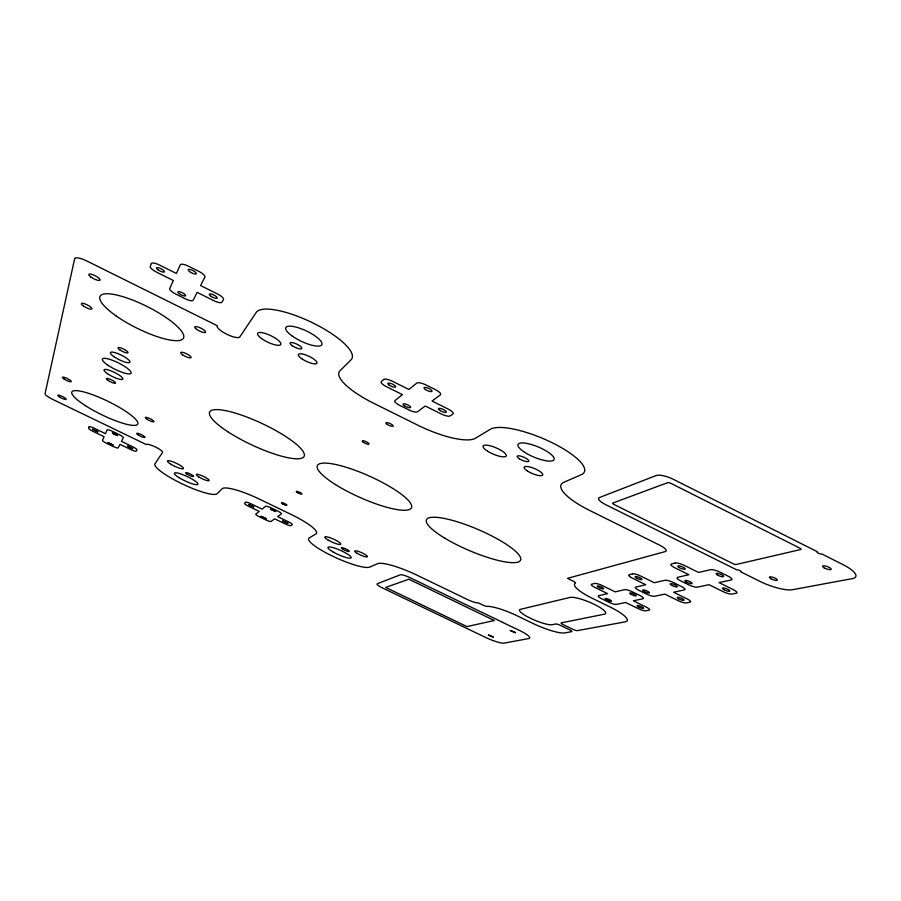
<?xml version="1.0" encoding="UTF-8"?>
<svg xmlns="http://www.w3.org/2000/svg" width="901" height="901" viewBox="0 0 901 901"><rect width="100%" height="100%" fill="white"/><g stroke="black" fill="none" stroke-linecap="round" stroke-linejoin="round"><path stroke-width="1.35" d="M488.398 635.036L493.376 637.12L488.421 635.002M502.634 622.4L519.258 630.306A17.074 3.131 22.9 0 1 528.819 638.539L504.166 643.111A16.297 2.861 23.1 0 1 485.188 637.244L382.52 587.959A8.143 1.453 23.8 0 1 377.192 583.78L400.314 574.804A8.616 1.622 23.6 0 1 410.09 577.687L502.657 622.354M261.211 516.374L266.324 518.706L261.211 516.374M270.525 509.178L275.796 511.588L270.548 509.144M510.326 630.509L515.518 632.682L510.326 630.509M282.835 521.037L288.027 523.368L282.88 520.981M92.544 429.304L97.826 431.849L92.544 429.304M74.614 258.801L45.061 393.714A9.258 1.791 26.2 0 0 52.956 399.515L146.3 444.553A9.044 1.757 25.5 0 1 155.389 446.986A9.044 1.757 25.5 0 1 162.574 452.415L154.995 463.756A34.553 6.465 25.2 0 0 181.923 483.758A34.553 6.465 25.2 0 0 217.186 493.68L222.108 488.747A34.948 6.667 24.7 0 1 259.297 499.086L291.169 514.471A34.824 6.634 24.5 0 1 315.902 533.955L309.201 537.965A33.945 6.318 24.1 0 0 332.469 556.108A33.945 6.318 24.1 0 0 369.725 567.101L377.575 563.666A34.475 6.487 23.6 0 1 416.893 575.142L467.934 599.773A8.819 1.678 23.2 0 0 478.149 602.803L482.97 605.123A3.536 0.676 23.1 0 0 486.945 606.362A26.422 5.001 22.9 0 1 517.118 615.788L532.682 623.312A27.255 5.293 22.7 0 0 564.916 632.907L571.673 631.669A3.672 0.721 22.5 0 0 569.736 629.9L560.185 625.271A3.672 0.721 22.6 0 0 555.782 623.976L552.167 624.697A18.268 3.57 22.7 0 1 530.543 618.3A18.268 3.57 22.7 0 1 520.44 609.346L569.894 597.431A19.968 4.223 22.3 0 1 594.097 604.267A19.968 4.223 22.3 0 1 604.301 614.2L561.289 622.861A3.717 0.732 22.5 0 0 563.26 624.663L572.856 629.315A3.717 0.732 22.5 0 0 577.316 630.632L625.091 621.87A30.127 6.386 22.2 0 0 610.056 606.992L592.486 598.41A31.231 6.859 22.1 0 1 575.424 583.161A4.156 0.924 22.4 0 0 573.092 581.089L567.484 578.341L665.186 551.592A12.197 3.108 21.5 0 0 659.498 545.094L589.964 510.608A50.557 13.605 21.9 0 1 563.868 482.283L581.314 474.658A52.168 14.731 22.7 0 0 553.034 443.168A52.168 14.731 22.7 0 0 490.358 429.27L475.379 438.258A50.884 14.179 23.8 0 1 417.659 425.126L373.735 403.321A51.075 14.303 24.3 0 1 339.936 370.874L351.052 359.758A53.148 15.396 25.3 0 0 314.01 323.504A53.148 15.396 25.3 0 0 256.211 312.433L239.846 336.906A12.637 3.446 25.9 0 1 226.692 334.192A12.637 3.446 25.9 0 1 217.209 325.678L86.992 261.076A12.884 3.435 27.4 0 0 74.614 258.801M107.906 442.526L113.087 445.026L107.906 442.526M127.627 446.198L132.875 448.732L127.66 446.175M494.21 620.496L408.851 579.208L385.684 587.418L466.921 626.589L494.153 620.552M248.721 504.571L253.902 506.981L248.789 504.515M89.03 426.86L88.546 428.121A5.316 1.002 25.9 0 0 92.972 431.354L104.099 436.715L102.511 440.296A5.226 0.969 25.7 0 0 106.814 443.438L113.064 446.445A5.215 0.969 25.7 0 0 118.189 447.842L119.957 444.351L131.039 449.678A5.282 0.991 25.6 0 0 136.276 451.097L136.941 449.948A5.305 1.002 25.6 0 0 132.661 446.761L121.466 441.377L123.324 437.728A5.395 1.036 25.7 0 0 118.921 434.451L112.411 431.32A5.406 1.036 25.8 0 0 107.106 429.912L105.451 433.651L94.211 428.245A5.338 1.002 25.9 0 0 89.03 426.86M151.334 263.565L150.23 266.448A8.064 2.286 26.9 0 0 156.594 272.17L173.33 280.493L169.715 288.635A7.85 2.185 26.6 0 0 175.841 294.109L185.155 298.738A7.827 2.185 26.5 0 0 193.118 300.27L197.128 292.363L213.74 300.63A7.974 2.275 26.3 0 0 221.973 302.207L223.493 299.56A8.019 2.298 26.3 0 0 217.445 293.951L200.596 285.549L204.887 277.091A8.244 2.41 26.6 0 0 198.58 271.224L188.692 266.279A8.255 2.421 26.7 0 0 180.279 264.793L176.427 273.487L159.454 265.018A8.109 2.309 26.9 0 0 151.334 263.565M383.725 379.467L381.281 381.607A7.794 2.219 24.3 0 0 386.36 386.63L402.42 394.627L394.931 400.63A7.613 2.117 24.1 0 0 399.819 405.439L408.772 409.899A7.602 2.117 24 0 0 417.411 411.813L425.272 406.013L441.22 413.953A7.76 2.196 23.7 0 0 450.151 415.924L452.989 413.998A7.805 2.23 23.7 0 0 448.225 409.099L432.052 401.024L440.443 394.841A7.996 2.343 23.8 0 0 435.498 389.716L426.027 384.975A8.008 2.343 23.9 0 0 416.859 383.049L408.863 389.457L392.577 381.337A7.839 2.252 24.3 0 0 383.725 379.467M245.635 502.308L244.543 503.242A5.192 0.98 24.8 0 0 248.383 506.182L259.218 511.396L255.85 514.066A5.102 0.946 24.7 0 0 259.589 516.926L265.682 519.854A5.102 0.946 24.6 0 0 271.111 521.409L274.647 518.83L285.426 524.022A5.169 0.98 24.5 0 0 290.978 525.61L292.239 524.754A5.192 0.98 24.5 0 0 288.545 521.87L277.654 516.633L281.349 513.93A5.271 1.014 24.6 0 0 277.553 510.968L271.224 507.916A5.282 1.014 24.6 0 0 265.592 506.328L262.078 509.121L251.142 503.85A5.215 0.991 24.8 0 0 245.635 502.308M656.232 475.514L599.379 497.566A12.693 3.424 21.9 0 0 605.776 504.706L736.635 569.792A2.523 0.653 20.7 0 1 739.834 570.603A2.523 0.653 20.7 0 1 740.881 571.898L759.903 581.359A25.712 6.622 20.4 0 0 792.429 589.716L852.278 578.633A27.785 7.568 19.7 0 0 842.773 564.51L821.915 554.014A2.816 0.788 19.7 0 1 818.277 553.146A2.816 0.788 19.7 0 1 817.263 551.682L673.565 479.433A13.898 4.054 21.2 0 0 656.232 475.514M667.652 482.666L612.781 503.051A2.545 0.687 21.8 0 0 614.054 504.481L732.975 563.666A2.557 0.664 20.7 0 0 736.196 564.488L800.764 549.52A2.793 0.777 19.9 0 0 799.728 548.067L671.099 483.454A2.771 0.811 21.2 0 0 667.652 482.666M594.626 583.476L591.664 584.22A6.33 1.408 22.2 0 0 594.897 587.441L607.556 593.635L598.658 595.707A6.217 1.363 22.1 0 0 601.8 598.816L608.896 602.273A6.217 1.351 22.1 0 0 616.453 604.402L625.576 602.454L638.167 608.614A6.33 1.397 21.8 0 0 645.927 610.788L649.137 610.157A6.363 1.408 21.8 0 0 646.107 607.026L633.392 600.798L642.999 598.748A6.487 1.464 21.8 0 0 639.89 595.505L632.479 591.867A6.487 1.464 21.9 0 0 624.528 589.682L615.158 591.867L602.364 585.594A6.363 1.43 22.1 0 0 594.626 583.476M632.479 573.869L629.157 574.714A6.735 1.588 21.8 0 0 632.412 578.16L645.78 584.738L635.802 587.058A6.6 1.52 21.8 0 0 638.978 590.392L646.456 594.063A6.6 1.52 21.7 0 0 654.577 596.282L664.825 594.097L678.104 600.64A6.735 1.565 21.4 0 0 686.461 602.915L690.065 602.217A6.78 1.577 21.4 0 0 687.035 598.85L673.588 592.239L684.411 589.93A6.904 1.644 21.4 0 0 681.302 586.45L673.452 582.575A6.904 1.644 21.5 0 0 664.882 580.3L654.329 582.744L640.802 576.088A6.769 1.599 21.8 0 0 632.479 573.869M675.209 563.024L671.436 563.981A7.185 1.791 21.3 0 0 674.714 567.709L688.882 574.714L677.597 577.338A7.039 1.712 21.3 0 0 680.784 580.92L688.702 584.828A7.039 1.701 21.3 0 0 697.475 587.148L709.042 584.693L723.12 591.653A7.197 1.757 20.9 0 0 732.164 594.041L736.23 593.252A7.242 1.779 20.9 0 0 733.223 589.626L718.975 582.575L731.252 579.962A7.399 1.858 20.9 0 0 728.143 576.201L719.82 572.067A7.388 1.87 20.9 0 0 710.517 569.68L698.557 572.462L684.219 565.355A7.231 1.802 21.3 0 0 675.209 563.024M643.956 591.428A3.638 0.833 21.7 0 0 649.396 592.869A3.638 0.833 21.7 0 0 644.744 590.178A3.638 0.833 21.7 0 0 643.956 591.428M671.538 585.256A3.795 0.901 21.4 0 0 677.259 586.754A3.795 0.901 21.4 0 0 672.461 583.938A3.795 0.901 21.4 0 0 671.538 585.256M678.464 598.726A3.717 0.867 21.4 0 0 684.073 600.212A3.717 0.867 21.4 0 0 679.377 597.487A3.717 0.867 21.4 0 0 678.464 598.726M636.41 578.037A3.717 0.878 21.8 0 0 641.94 579.478A3.717 0.878 21.8 0 0 637.176 576.719A3.717 0.878 21.8 0 0 636.41 578.037M179.141 293.613A4.314 1.205 26.5 0 0 185.561 295.798A4.314 1.205 26.5 0 0 180.527 291.98A4.314 1.205 26.5 0 0 179.141 293.613M189.503 271.528A4.528 1.329 26.7 0 0 196.249 273.78A4.528 1.329 26.7 0 0 191.001 269.714A4.528 1.329 26.7 0 0 189.503 271.528M210.688 296.091A4.404 1.261 26.3 0 0 217.13 298.096A4.404 1.261 26.3 0 0 211.758 294.188A4.404 1.261 26.3 0 0 210.688 296.091M157.799 269.669A4.449 1.261 26.9 0 0 164.354 271.877A4.449 1.261 26.9 0 0 159.128 267.901A4.449 1.261 26.9 0 0 157.799 269.669M387.306 424.461A3.987 1.059 24.1 0 0 393.14 426.083A3.987 1.059 24.1 0 0 388.072 422.806A3.987 1.059 24.1 0 0 387.306 424.461M363.385 442.346A3.762 0.935 24.3 0 0 368.993 444.092A3.762 0.935 24.3 0 0 364.443 441.051A3.762 0.935 24.3 0 0 363.385 442.346M282.509 503.805A2.985 0.597 24.6 0 0 286.867 505.27A2.985 0.597 24.6 0 0 283.117 502.949A2.985 0.597 24.6 0 0 282.509 503.805M297.33 492.543A3.131 0.653 24.5 0 0 301.914 494.063A3.131 0.653 24.5 0 0 298.006 491.619A3.131 0.653 24.5 0 0 297.33 492.543M444.779 538.167A51.233 11.409 23.2 0 0 520.406 560.456A51.233 11.409 23.2 0 0 455.32 521.206A51.233 11.409 23.2 0 0 444.779 538.167M227.683 431.658A52.179 11.871 25.1 0 0 303.975 456.616A52.179 11.871 25.1 0 0 239.024 414.28A52.179 11.871 25.1 0 0 227.683 431.658M178.894 477.564A12.952 2.421 25.2 0 0 197.826 484.366A12.952 2.421 25.2 0 0 181.799 474.286A12.952 2.421 25.2 0 0 178.894 477.564M332.784 551.761A12.727 2.365 24.1 0 0 351.165 557.787A12.727 2.365 24.1 0 0 334.721 548.135A12.727 2.365 24.1 0 0 332.784 551.761M328.234 540.127A8.695 1.656 24.2 0 0 340.747 544.181A8.695 1.656 24.2 0 0 329.473 537.525A8.695 1.656 24.2 0 0 328.234 540.127M170.537 464.015A8.864 1.701 25.3 0 0 183.421 468.61A8.864 1.701 25.3 0 0 172.395 461.639A8.864 1.701 25.3 0 0 170.537 464.015M357.314 553.428A6.949 1.318 24 0 0 367.405 556.705A6.949 1.318 24 0 0 358.485 551.446A6.949 1.318 24 0 0 357.314 553.428M198.738 476.911A7.073 1.351 25.1 0 0 209.1 480.605A7.073 1.351 25.1 0 0 200.405 475.097A7.073 1.351 25.1 0 0 198.738 476.911M343.056 549.351A4.314 0.811 24.1 0 0 349.273 551.367A4.314 0.811 24.1 0 0 343.709 548.09A4.314 0.811 24.1 0 0 343.056 549.351M187.16 474.196A4.381 0.833 25.2 0 0 193.569 476.483A4.381 0.833 25.2 0 0 188.129 473.059A4.381 0.833 25.2 0 0 187.16 474.196M261.504 338.517A12.862 3.593 25.6 0 0 280.695 344.632A12.862 3.593 25.6 0 0 265.435 333.516A12.862 3.593 25.6 0 0 261.504 338.517M527.693 471.189A10.046 2.726 22.7 0 0 542.684 475.018A10.046 2.726 22.7 0 0 529.979 467.022A10.046 2.726 22.7 0 0 527.693 471.189M292.329 345.759A6.487 1.836 25.3 0 0 301.824 348.496A6.487 1.836 25.3 0 0 293.726 342.909A6.487 1.836 25.3 0 0 292.329 345.759M519.37 458.846A6.363 1.757 22.8 0 0 528.831 461.222A6.363 1.757 22.8 0 0 520.733 456.12A6.363 1.757 22.8 0 0 519.37 458.846M301.891 358.812A10.226 2.849 25.1 0 0 316.927 363.216A10.226 2.849 25.1 0 0 304.245 354.465A10.226 2.849 25.1 0 0 301.891 358.812M487.644 451.243A12.591 3.458 23.1 0 0 506.216 455.929A12.591 3.458 23.1 0 0 490.054 445.77A12.591 3.458 23.1 0 0 487.644 451.243M524.754 452.37A19.552 5.519 22.7 0 0 554.036 459.701A19.552 5.519 22.7 0 0 529.416 443.968A19.552 5.519 22.7 0 0 524.754 452.37M292.51 336.253A19.923 5.766 25.3 0 0 321.826 344.711A19.923 5.766 25.3 0 0 297.195 327.423A19.923 5.766 25.3 0 0 292.51 336.253M107.456 373.678A10.429 2.298 26.2 0 0 122.727 379.208A10.429 2.298 26.2 0 0 110.17 370.57A10.429 2.298 26.2 0 0 107.456 373.678M108.03 380.425A5.124 1.115 26.2 0 0 115.519 383.139A5.124 1.115 26.2 0 0 109.325 378.927A5.124 1.115 26.2 0 0 108.03 380.425M119.799 349.847A5.564 1.306 26.4 0 0 127.953 352.741A5.564 1.306 26.4 0 0 121.275 348.056A5.564 1.306 26.4 0 0 119.799 349.847M113.875 356.627A10.913 2.523 26.3 0 0 129.879 362.36A10.913 2.523 26.3 0 0 116.781 353.203A10.913 2.523 26.3 0 0 113.875 356.627M107.478 364.905A16.004 3.615 26.3 0 0 130.96 373.374A16.004 3.615 26.3 0 0 111.769 360.051A16.004 3.615 26.3 0 0 107.478 364.905M90.911 277.035A6.318 1.656 27.2 0 0 100.067 280.177A6.318 1.656 27.2 0 0 92.409 274.568A6.318 1.656 27.2 0 0 90.911 277.035M83.32 305.923A5.924 1.464 26.9 0 0 91.902 308.908A5.924 1.464 26.9 0 0 84.683 303.772A5.924 1.464 26.9 0 0 83.32 305.923M182.621 354.836A5.811 1.453 26 0 0 191.08 357.607A5.811 1.453 26 0 0 183.883 352.663A5.811 1.453 26 0 0 182.621 354.836M196.666 329.394A6.048 1.611 26.1 0 0 205.552 332.278A6.048 1.611 26.1 0 0 198.209 327.04A6.048 1.611 26.1 0 0 196.666 329.394M116.094 315.891A46.627 11.95 26.6 0 0 183.466 338.123A46.627 11.95 26.6 0 0 125.813 297.6A46.627 11.95 26.6 0 0 116.094 315.891M85.37 405.63A36.648 7.399 26 0 0 137.763 424.123A36.648 7.399 26 0 0 91.384 394.3A36.648 7.399 26 0 0 85.37 405.63M147.043 419.292A4.843 1.002 25.7 0 0 154.015 421.713A4.843 1.002 25.7 0 0 147.91 417.782A4.843 1.002 25.7 0 0 147.043 419.292M138.337 435.048A4.606 0.912 25.6 0 0 144.96 437.379A4.606 0.912 25.6 0 0 139.126 433.685A4.606 0.912 25.6 0 0 138.337 435.048M59.432 396.89A4.674 0.912 26.2 0 0 66.178 399.391A4.674 0.912 26.2 0 0 60.39 395.595A4.674 0.912 26.2 0 0 59.432 396.89M64.117 379.039A4.922 1.014 26.4 0 0 71.224 381.641A4.922 1.014 26.4 0 0 65.154 377.598A4.922 1.014 26.4 0 0 64.117 379.039M335.499 484.592A51.582 11.668 24.1 0 0 411.306 508.096A51.582 11.668 24.1 0 0 346.423 467.36A51.582 11.668 24.1 0 0 335.499 484.592M824.167 567.844A4.573 1.239 19.7 0 0 831.173 569.353A4.573 1.239 19.7 0 0 825.395 566.008A4.573 1.239 19.7 0 0 824.167 567.844M770.918 578.701A4.257 1.104 20.4 0 0 777.338 580.143A4.257 1.104 20.4 0 0 771.853 577.023A4.257 1.104 20.4 0 0 770.918 578.701M404.459 405.788A4.19 1.171 24 0 0 410.631 407.455A4.19 1.171 24 0 0 405.337 403.975A4.19 1.171 24 0 0 404.459 405.788M425.463 389.57A4.392 1.284 23.9 0 0 431.984 391.282A4.392 1.284 23.9 0 0 426.477 387.599A4.392 1.284 23.9 0 0 425.463 389.57M439.925 410.439A4.28 1.216 23.7 0 0 446.31 412.151A4.28 1.216 23.7 0 0 440.983 408.603A4.28 1.216 23.7 0 0 439.925 410.439M389.164 385.099A4.302 1.228 24.3 0 0 395.64 386.991A4.302 1.228 24.3 0 0 390.482 383.364A4.302 1.228 24.3 0 0 389.164 385.099M113.526 433.933A2.962 0.563 25.8 0 0 117.749 435.42A2.962 0.563 25.8 0 0 113.954 433.043A2.962 0.563 25.8 0 0 113.526 433.933M606.418 599.807A3.424 0.743 22.1 0 0 611.475 601.192A3.424 0.743 22.1 0 0 607.026 598.658A3.424 0.743 22.1 0 0 606.418 599.807M630.97 594.322A3.559 0.8 21.9 0 0 636.264 595.752A3.559 0.8 21.9 0 0 631.68 593.117A3.559 0.8 21.9 0 0 630.97 594.322M638.336 606.846A3.491 0.766 21.8 0 0 643.539 608.265A3.491 0.766 21.8 0 0 639.057 605.697A3.491 0.766 21.8 0 0 638.336 606.846M598.512 587.362A3.491 0.777 22.1 0 0 603.659 588.736A3.491 0.777 22.1 0 0 599.12 586.146A3.491 0.777 22.1 0 0 598.512 587.362M686.202 581.99A3.874 0.946 21.3 0 0 692.069 583.499A3.874 0.946 21.3 0 0 687.181 580.627A3.874 0.946 21.3 0 0 686.202 581.99M717.635 575.131A4.066 1.025 20.9 0 0 723.661 576.505A4.066 1.025 20.9 0 0 718.322 573.509A4.066 1.025 20.9 0 0 717.635 575.131M723.92 589.693A3.976 0.969 20.9 0 0 729.821 591.079A3.976 0.969 20.9 0 0 724.618 588.162A3.976 0.969 20.9 0 0 723.92 589.693M679.151 567.529A3.964 0.991 21.3 0 0 685.143 569.038A3.964 0.991 21.3 0 0 680.131 566.076A3.964 0.991 21.3 0 0 679.151 567.529"/></g></svg>
